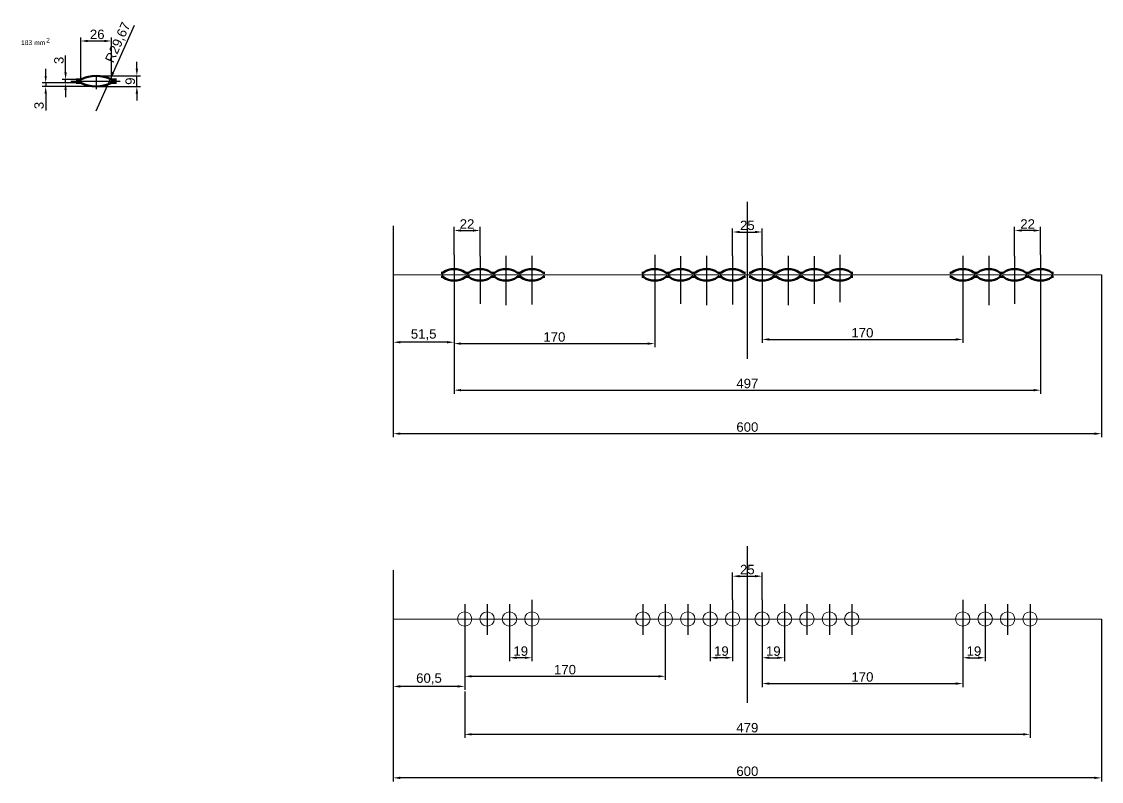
# Model space of a CAD drawing. Header units: millimetres. Extents: x -954 to 34898, y -2134 to 12006.
# Drawn here: x 7743 to 8658, y -583 to 61 of the extents above; entities that cross this region are included whole.
import ezdxf

# ---------------------------------------------------------------- set-up
doc = ezdxf.new("R2010")
doc.units = ezdxf.units.MM
doc.header["$LTSCALE"] = 3
doc.linetypes.add('ACAD_ISO04W100', pattern=[30, 24, -3, 0, -3])
for name, color, linetype, lineweight in [('контурная', 7, 'Continuous', 50), ('осевые', 1, 'ACAD_ISO04W100', 25), ('тонкая', 7, 'Continuous', 20), ('тонкий', 7, 'Continuous', 20)]:
    doc.layers.add(name, color=color, linetype=linetype, lineweight=lineweight)
doc.layers.add('осевая', color=4, linetype='Continuous')
doc.styles.add('s1v4', font='arial.ttf', dxfattribs={"height": 4})
doc.styles.get("Standard").update_dxf_attribs({"font": 'arial.ttf'})
doc.dimstyles.new('s2v4', dxfattribs={"dimtxt": 8, "dimasz": 6, "dimexe": 3, "dimexo": 0, "dimgap": 1.5, "dimtad": 1, "dimtxsty": 'Standard', "dimcen": 2.5, "dimadec": 0, "dimazin": 0, "dimtfac": 1, "dimtmove": 0, "dimatfit": 3, "dimfxl": 1, "dimarcsym": 0})

# ---------------------------------------------------------------- blocks, each defined once
blk = doc.blocks.new('*D223')
at = {"layer": 'Defpoints', "color": 0, "transparency": 16777216}
for p in [(8058.33, -177.15), (8109.83, -177.15), (8058.33, -211)]:
    blk.add_point(p, dxfattribs=at)
at = {"layer": 'тонкая', "color": 0, "lineweight": -2, "transparency": 16777216}
for p, q in [((8058.33, -177.15), (8058.33, -214)), ((8109.83, -177.15), (8109.83, -214)), ((8103.83, -211), (8064.33, -211))]:
    blk.add_line(p, q, dxfattribs=at)
at = {"layer": 'тонкая', "color": 0, "transparency": 16777216}
for points in [[(8064.33, -210), (8064.33, -212), (8058.33, -211)], [(8103.83, -210), (8103.83, -212), (8109.83, -211)]]:
    blk.add_solid(points, dxfattribs=at)
at = {"layer": 'тонкая', "color": 0, "transparency": 16777216, "insert": (8084.08, -204.69), "char_height": 8, "attachment_point": 5}
blk.add_mtext('51,5', dxfattribs=at)
blk = doc.blocks.new('*D224')
at = {"layer": 'Defpoints', "color": 0, "transparency": 16777216}
for p in [(8131.83, -116.34), (8109.83, -137.03), (8131.83, -138.03)]:
    blk.add_point(p, dxfattribs=at)
at = {"layer": 'тонкая', "color": 0, "lineweight": -2, "transparency": 16777216}
for p, q in [((8109.83, -137.03), (8109.83, -113.34)), ((8115.83, -116.34), (8125.83, -116.34)), ((8131.83, -138.03), (8131.83, -113.34))]:
    blk.add_line(p, q, dxfattribs=at)
at = {"layer": 'тонкая', "color": 0, "transparency": 16777216}
for points in [[(8115.83, -115.34), (8115.83, -117.34), (8109.83, -116.34)], [(8125.83, -115.34), (8125.83, -117.34), (8131.83, -116.34)]]:
    blk.add_solid(points, dxfattribs=at)
at = {"layer": 'тонкая', "color": 0, "transparency": 16777216, "insert": (8120.83, -110.82), "char_height": 8, "attachment_point": 5}
blk.add_mtext('22', dxfattribs=at)
blk = doc.blocks.new('*D225')
at = {"layer": 'Defpoints', "color": 0, "transparency": 16777216}
for p in [(8279.83, -177.15), (8109.83, -205.96), (8279.83, -212.17)]:
    blk.add_point(p, dxfattribs=at)
at = {"layer": 'тонкая', "color": 0, "lineweight": -2, "transparency": 16777216}
for p, q in [((8279.83, -177.15), (8279.83, -215.17)), ((8109.83, -205.96), (8109.83, -215.17)), ((8115.83, -212.17), (8273.83, -212.17))]:
    blk.add_line(p, q, dxfattribs=at)
at = {"layer": 'тонкая', "color": 0, "transparency": 16777216}
for points in [[(8115.83, -211.17), (8115.83, -213.17), (8109.83, -212.17)], [(8273.83, -211.17), (8273.83, -213.17), (8279.83, -212.17)]]:
    blk.add_solid(points, dxfattribs=at)
at = {"layer": 'тонкая', "color": 0, "transparency": 16777216, "insert": (8194.83, -206.59), "char_height": 8, "attachment_point": 5}
blk.add_mtext('170', dxfattribs=at)
blk = doc.blocks.new('*D226')
at = {"layer": 'Defpoints', "color": 0, "transparency": 16777216}
for p in [(8584.83, -116.34), (8606.83, -137.03), (8584.83, -138.03)]:
    blk.add_point(p, dxfattribs=at)
at = {"layer": 'тонкая', "color": 0, "lineweight": -2, "transparency": 16777216}
for p, q in [((8584.83, -138.03), (8584.83, -113.34)), ((8600.83, -116.34), (8590.83, -116.34)), ((8606.83, -137.03), (8606.83, -113.34))]:
    blk.add_line(p, q, dxfattribs=at)
at = {"layer": 'тонкая', "color": 0, "transparency": 16777216}
for points in [[(8590.83, -115.34), (8590.83, -117.34), (8584.83, -116.34)], [(8600.83, -115.34), (8600.83, -117.34), (8606.83, -116.34)]]:
    blk.add_solid(points, dxfattribs=at)
at = {"layer": 'тонкая', "color": 0, "transparency": 16777216, "insert": (8595.83, -110.82), "char_height": 8, "attachment_point": 5}
blk.add_mtext('22', dxfattribs=at)
blk = doc.blocks.new('*D227')
at = {"layer": 'Defpoints', "color": 0, "transparency": 16777216}
for p in [(8370.83, -117.61), (8345.83, -137.7), (8370.83, -137.7)]:
    blk.add_point(p, dxfattribs=at)
at = {"layer": 'тонкая', "color": 0, "lineweight": -2, "transparency": 16777216}
for p, q in [((8345.83, -137.7), (8345.83, -114.61)), ((8351.83, -117.61), (8364.83, -117.61)), ((8370.83, -137.7), (8370.83, -114.61))]:
    blk.add_line(p, q, dxfattribs=at)
at = {"layer": 'тонкая', "color": 0, "transparency": 16777216}
for points in [[(8351.83, -116.61), (8351.83, -118.61), (8345.83, -117.61)], [(8364.83, -116.61), (8364.83, -118.61), (8370.83, -117.61)]]:
    blk.add_solid(points, dxfattribs=at)
at = {"layer": 'тонкая', "color": 0, "transparency": 16777216, "insert": (8358.33, -112.03), "char_height": 8, "attachment_point": 5}
blk.add_mtext('25', dxfattribs=at)
blk = doc.blocks.new('*D228')
at = {"layer": 'Defpoints', "color": 0, "transparency": 16777216}
for p in [(8370.83, -179.15), (8540.83, -179.15), (8540.83, -208.61)]:
    blk.add_point(p, dxfattribs=at)
at = {"layer": 'тонкая', "color": 0, "lineweight": -2, "transparency": 16777216}
for p, q in [((8370.83, -179.15), (8370.83, -211.61)), ((8540.83, -179.15), (8540.83, -211.61)), ((8376.83, -208.61), (8534.83, -208.61))]:
    blk.add_line(p, q, dxfattribs=at)
at = {"layer": 'тонкая', "color": 0, "transparency": 16777216}
for points in [[(8376.83, -207.61), (8376.83, -209.61), (8370.83, -208.61)], [(8534.83, -207.61), (8534.83, -209.61), (8540.83, -208.61)]]:
    blk.add_solid(points, dxfattribs=at)
at = {"layer": 'тонкая', "color": 0, "transparency": 16777216, "insert": (8455.83, -203.03), "char_height": 8, "attachment_point": 5}
blk.add_mtext('170', dxfattribs=at)
blk = doc.blocks.new('*D229')
at = {"layer": 'Defpoints', "color": 0, "transparency": 16777216}
for p in [(8606.83, -177.15), (8109.83, -215.17), (8606.83, -251.6)]:
    blk.add_point(p, dxfattribs=at)
at = {"layer": 'тонкая', "color": 0, "lineweight": -2, "transparency": 16777216}
for p, q in [((8606.83, -177.15), (8606.83, -254.6)), ((8109.83, -215.17), (8109.83, -254.6)), ((8115.83, -251.6), (8600.83, -251.6))]:
    blk.add_line(p, q, dxfattribs=at)
at = {"layer": 'тонкая', "color": 0, "transparency": 16777216}
for points in [[(8115.83, -250.6), (8115.83, -252.6), (8109.83, -251.6)], [(8600.83, -250.6), (8600.83, -252.6), (8606.83, -251.6)]]:
    blk.add_solid(points, dxfattribs=at)
at = {"layer": 'тонкая', "color": 0, "transparency": 16777216, "insert": (8358.33, -246.02), "char_height": 8, "attachment_point": 5}
blk.add_mtext('497', dxfattribs=at)
blk = doc.blocks.new('*D230')
at = {"layer": 'Defpoints', "color": 0, "transparency": 16777216}
for p in [(8058.33, -112.5), (8658.33, -153.91), (8058.33, -288.48)]:
    blk.add_point(p, dxfattribs=at)
at = {"layer": 'тонкая', "color": 0, "lineweight": -2, "transparency": 16777216}
for p, q in [((8058.33, -112.5), (8058.33, -291.48)), ((8658.33, -153.91), (8658.33, -291.48)), ((8652.33, -288.48), (8064.33, -288.48))]:
    blk.add_line(p, q, dxfattribs=at)
at = {"layer": 'тонкая', "color": 0, "transparency": 16777216}
for points in [[(8064.33, -287.48), (8064.33, -289.48), (8058.33, -288.48)], [(8652.33, -287.48), (8652.33, -289.48), (8658.33, -288.48)]]:
    blk.add_solid(points, dxfattribs=at)
at = {"layer": 'тонкая', "color": 0, "transparency": 16777216, "insert": (8358.33, -282.9), "char_height": 8, "attachment_point": 5}
blk.add_mtext('600', dxfattribs=at)
blk = doc.blocks.new('*D231')
at = {"layer": 'Defpoints', "color": 0, "transparency": 16777216}
for p in [(8058.33, -468.75), (8118.83, -478.03), (8058.33, -502.6)]:
    blk.add_point(p, dxfattribs=at)
at = {"layer": 'тонкая', "color": 0, "lineweight": -2, "transparency": 16777216}
for p, q in [((8058.33, -468.75), (8058.33, -505.6)), ((8118.83, -478.03), (8118.83, -505.6)), ((8112.83, -502.6), (8064.33, -502.6))]:
    blk.add_line(p, q, dxfattribs=at)
at = {"layer": 'тонкая', "color": 0, "transparency": 16777216}
for points in [[(8064.33, -501.6), (8064.33, -503.6), (8058.33, -502.6)], [(8112.83, -501.6), (8112.83, -503.6), (8118.83, -502.6)]]:
    blk.add_solid(points, dxfattribs=at)
at = {"layer": 'тонкая', "color": 0, "transparency": 16777216, "insert": (8088.58, -496.29), "char_height": 8, "attachment_point": 5}
blk.add_mtext('60,5', dxfattribs=at)
blk = doc.blocks.new('*D232')
at = {"layer": 'Defpoints', "color": 0, "transparency": 16777216}
for p in [(8118.83, -459.01), (8288.83, -459.01), (8288.83, -494.04)]:
    blk.add_point(p, dxfattribs=at)
at = {"layer": 'тонкая', "color": 0, "lineweight": -2, "transparency": 16777216}
for p, q in [((8118.83, -459.01), (8118.83, -497.04)), ((8288.83, -459.01), (8288.83, -497.04)), ((8124.83, -494.04), (8282.83, -494.04))]:
    blk.add_line(p, q, dxfattribs=at)
at = {"layer": 'тонкая', "color": 0, "transparency": 16777216}
for points in [[(8124.83, -493.04), (8124.83, -495.04), (8118.83, -494.04)], [(8282.83, -493.04), (8282.83, -495.04), (8288.83, -494.04)]]:
    blk.add_solid(points, dxfattribs=at)
at = {"layer": 'тонкая', "color": 0, "transparency": 16777216, "insert": (8203.83, -488.45), "char_height": 8, "attachment_point": 5}
blk.add_mtext('170', dxfattribs=at)
blk = doc.blocks.new('*D233')
at = {"layer": 'Defpoints', "color": 0, "transparency": 16777216}
for p in [(8370.83, -409.21), (8345.83, -429.29), (8370.83, -429.29)]:
    blk.add_point(p, dxfattribs=at)
at = {"layer": 'тонкая', "color": 0, "lineweight": -2, "transparency": 16777216}
for p, q in [((8345.83, -429.29), (8345.83, -406.21)), ((8351.83, -409.21), (8364.83, -409.21)), ((8370.83, -429.29), (8370.83, -406.21))]:
    blk.add_line(p, q, dxfattribs=at)
at = {"layer": 'тонкая', "color": 0, "transparency": 16777216}
for points in [[(8351.83, -408.21), (8351.83, -410.21), (8345.83, -409.21)], [(8364.83, -408.21), (8364.83, -410.21), (8370.83, -409.21)]]:
    blk.add_solid(points, dxfattribs=at)
at = {"layer": 'тонкая', "color": 0, "transparency": 16777216, "insert": (8358.33, -403.63), "char_height": 8, "attachment_point": 5}
blk.add_mtext('25', dxfattribs=at)
blk = doc.blocks.new('*D234')
at = {"layer": 'Defpoints', "color": 0, "transparency": 16777216}
for p in [(8370.83, -470.75), (8540.83, -470.75), (8540.83, -500.21)]:
    blk.add_point(p, dxfattribs=at)
at = {"layer": 'тонкая', "color": 0, "lineweight": -2, "transparency": 16777216}
for p, q in [((8370.83, -470.75), (8370.83, -503.21)), ((8540.83, -470.75), (8540.83, -503.21)), ((8376.83, -500.21), (8534.83, -500.21))]:
    blk.add_line(p, q, dxfattribs=at)
at = {"layer": 'тонкая', "color": 0, "transparency": 16777216}
for points in [[(8376.83, -499.21), (8376.83, -501.21), (8370.83, -500.21)], [(8534.83, -499.21), (8534.83, -501.21), (8540.83, -500.21)]]:
    blk.add_solid(points, dxfattribs=at)
at = {"layer": 'тонкая', "color": 0, "transparency": 16777216, "insert": (8455.83, -494.62), "char_height": 8, "attachment_point": 5}
blk.add_mtext('170', dxfattribs=at)
blk = doc.blocks.new('*D235')
at = {"layer": 'Defpoints', "color": 0, "transparency": 16777216}
for p in [(8597.83, -459.01), (8118.83, -506.77), (8597.83, -543.2)]:
    blk.add_point(p, dxfattribs=at)
at = {"layer": 'тонкая', "color": 0, "lineweight": -2, "transparency": 16777216}
for p, q in [((8597.83, -459.01), (8597.83, -546.2)), ((8118.83, -506.77), (8118.83, -546.2)), ((8124.83, -543.2), (8591.83, -543.2))]:
    blk.add_line(p, q, dxfattribs=at)
at = {"layer": 'тонкая', "color": 0, "transparency": 16777216}
for points in [[(8124.83, -542.2), (8124.83, -544.2), (8118.83, -543.2)], [(8591.83, -542.2), (8591.83, -544.2), (8597.83, -543.2)]]:
    blk.add_solid(points, dxfattribs=at)
at = {"layer": 'тонкая', "color": 0, "transparency": 16777216, "insert": (8358.33, -537.61), "char_height": 8, "attachment_point": 5}
blk.add_mtext('479', dxfattribs=at)
blk = doc.blocks.new('*D236')
at = {"layer": 'Defpoints', "color": 0, "transparency": 16777216}
for p in [(8058.33, -404.09), (8658.33, -445.51), (8058.33, -580.08)]:
    blk.add_point(p, dxfattribs=at)
at = {"layer": 'тонкая', "color": 0, "lineweight": -2, "transparency": 16777216}
for p, q in [((8058.33, -404.09), (8058.33, -583.08)), ((8658.33, -445.51), (8658.33, -583.08)), ((8652.33, -580.08), (8064.33, -580.08))]:
    blk.add_line(p, q, dxfattribs=at)
at = {"layer": 'тонкая', "color": 0, "transparency": 16777216}
for points in [[(8064.33, -579.08), (8064.33, -581.08), (8058.33, -580.08)], [(8652.33, -579.08), (8652.33, -581.08), (8658.33, -580.08)]]:
    blk.add_solid(points, dxfattribs=at)
at = {"layer": 'тонкая', "color": 0, "transparency": 16777216, "insert": (8358.33, -574.49), "char_height": 8, "attachment_point": 5}
blk.add_mtext('600', dxfattribs=at)
blk = doc.blocks.new('*D237')
at = {"layer": 'Defpoints', "color": 0, "transparency": 16777216}
for p in [(8326.83, -458.73), (8345.83, -458.73), (8326.83, -478.32)]:
    blk.add_point(p, dxfattribs=at)
at = {"layer": 'тонкая', "color": 0, "lineweight": -2, "transparency": 16777216}
for p, q in [((8326.83, -458.73), (8326.83, -481.32)), ((8345.83, -458.73), (8345.83, -481.32)), ((8339.83, -478.32), (8332.83, -478.32))]:
    blk.add_line(p, q, dxfattribs=at)
at = {"layer": 'тонкая', "color": 0, "transparency": 16777216}
for points in [[(8332.83, -477.32), (8332.83, -479.32), (8326.83, -478.32)], [(8339.83, -477.32), (8339.83, -479.32), (8345.83, -478.32)]]:
    blk.add_solid(points, dxfattribs=at)
at = {"layer": 'тонкая', "color": 0, "transparency": 16777216, "insert": (8336.33, -472.74), "char_height": 8, "attachment_point": 5}
blk.add_mtext('19', dxfattribs=at)
blk = doc.blocks.new('*D238')
at = {"layer": 'Defpoints', "color": 0, "transparency": 16777216}
for p in [(8156.83, -458.73), (8175.83, -458.73), (8156.83, -478.32)]:
    blk.add_point(p, dxfattribs=at)
at = {"layer": 'тонкая', "color": 0, "lineweight": -2, "transparency": 16777216}
for p, q in [((8156.83, -458.73), (8156.83, -481.32)), ((8175.83, -458.73), (8175.83, -481.32)), ((8169.83, -478.32), (8162.83, -478.32))]:
    blk.add_line(p, q, dxfattribs=at)
at = {"layer": 'тонкая', "color": 0, "transparency": 16777216}
for points in [[(8162.83, -477.32), (8162.83, -479.32), (8156.83, -478.32)], [(8169.83, -477.32), (8169.83, -479.32), (8175.83, -478.32)]]:
    blk.add_solid(points, dxfattribs=at)
at = {"layer": 'тонкая', "color": 0, "transparency": 16777216, "insert": (8166.33, -472.74), "char_height": 8, "attachment_point": 5}
blk.add_mtext('19', dxfattribs=at)
blk = doc.blocks.new('*D239')
at = {"layer": 'Defpoints', "color": 0, "transparency": 16777216}
for p in [(8370.83, -458.73), (8389.83, -458.73), (8389.83, -478.32)]:
    blk.add_point(p, dxfattribs=at)
at = {"layer": 'тонкая', "color": 0, "lineweight": -2, "transparency": 16777216}
for p, q in [((8370.83, -458.73), (8370.83, -481.32)), ((8389.83, -458.73), (8389.83, -481.32)), ((8376.83, -478.32), (8383.83, -478.32))]:
    blk.add_line(p, q, dxfattribs=at)
at = {"layer": 'тонкая', "color": 0, "transparency": 16777216}
for points in [[(8376.83, -477.32), (8376.83, -479.32), (8370.83, -478.32)], [(8383.83, -477.32), (8383.83, -479.32), (8389.83, -478.32)]]:
    blk.add_solid(points, dxfattribs=at)
at = {"layer": 'тонкая', "color": 0, "transparency": 16777216, "insert": (8380.33, -472.74), "char_height": 8, "attachment_point": 5}
blk.add_mtext('19', dxfattribs=at)
blk = doc.blocks.new('*D240')
at = {"layer": 'Defpoints', "color": 0, "transparency": 16777216}
for p in [(8540.83, -458.73), (8559.83, -458.73), (8559.83, -478.32)]:
    blk.add_point(p, dxfattribs=at)
at = {"layer": 'тонкая', "color": 0, "lineweight": -2, "transparency": 16777216}
for p, q in [((8540.83, -458.73), (8540.83, -481.32)), ((8559.83, -458.73), (8559.83, -481.32)), ((8546.83, -478.32), (8553.83, -478.32))]:
    blk.add_line(p, q, dxfattribs=at)
at = {"layer": 'тонкая', "color": 0, "transparency": 16777216}
for points in [[(8546.83, -477.32), (8546.83, -479.32), (8540.83, -478.32)], [(8553.83, -477.32), (8553.83, -479.32), (8559.83, -478.32)]]:
    blk.add_solid(points, dxfattribs=at)
at = {"layer": 'тонкая', "color": 0, "transparency": 16777216, "insert": (8550.33, -472.74), "char_height": 8, "attachment_point": 5}
blk.add_mtext('19', dxfattribs=at)
blk = doc.blocks.new('*D241')
at = {"layer": 'Defpoints', "color": 0, "transparency": 16777216}
for p in [(7793.48, 44.21), (7793.48, 11.67), (7819.48, 11.67)]:
    blk.add_point(p, dxfattribs=at)
at = {"layer": 'тонкий', "color": 0, "lineweight": -2, "transparency": 16777216}
for p, q in [((7793.48, 11.67), (7793.48, 47.21)), ((7819.48, 11.67), (7819.48, 47.21)), ((7813.48, 44.21), (7799.48, 44.21))]:
    blk.add_line(p, q, dxfattribs=at)
at = {"layer": 'тонкий', "color": 0, "transparency": 16777216}
for points in [[(7799.48, 45.21), (7799.48, 43.21), (7793.48, 44.21)], [(7813.48, 45.21), (7813.48, 43.21), (7819.48, 44.21)]]:
    blk.add_solid(points, dxfattribs=at)
at = {"layer": 'тонкий', "color": 0, "transparency": 16777216, "insert": (7807.47, 49.8), "char_height": 8, "attachment_point": 5}
blk.add_mtext('26', dxfattribs=at)
blk = doc.blocks.new('*D242')
at = {"layer": 'Defpoints', "color": 0, "transparency": 16777216}
for p in [(7763.81, 8.67), (7789.58, 8.67), (7806.48, 5.67)]:
    blk.add_point(p, dxfattribs=at)
at = {"layer": 'тонкий', "color": 0, "lineweight": -2, "transparency": 16777216}
for p, q in [((7763.81, 14.67), (7763.81, 20.67)), ((7789.58, 8.67), (7760.81, 8.67)), ((7806.48, 5.67), (7760.81, 5.67)), ((7763.81, 8.67), (7763.81, 5.67)), ((7763.81, -0.33), (7763.81, -14.57))]:
    blk.add_line(p, q, dxfattribs=at)
at = {"layer": 'тонкий', "color": 0, "transparency": 16777216}
for points in [[(7762.81, 14.67), (7764.81, 14.67), (7763.81, 8.67)], [(7762.81, -0.33), (7764.81, -0.33), (7763.81, 5.67)]]:
    blk.add_solid(points, dxfattribs=at)
at = {"layer": 'тонкий', "color": 0, "transparency": 16777216, "insert": (7758.22, -10.45), "char_height": 8, "attachment_point": 5, "rotation": 90}
blk.add_mtext('3', dxfattribs=at)
blk = doc.blocks.new('*D243')
at = {"layer": 'Defpoints', "color": 0, "transparency": 16777216}
for p in [(7806.48, 14.67), (7841.05, 14.67), (7806.48, 5.67)]:
    blk.add_point(p, dxfattribs=at)
at = {"layer": 'тонкий', "color": 0, "lineweight": -2, "transparency": 16777216}
for p, q in [((7841.05, 20.67), (7841.05, 26.67)), ((7806.48, 14.67), (7844.05, 14.67)), ((7841.05, 5.67), (7841.05, 14.67)), ((7806.48, 5.67), (7844.05, 5.67)), ((7841.05, -0.33), (7841.05, -6.33))]:
    blk.add_line(p, q, dxfattribs=at)
at = {"layer": 'тонкий', "color": 0, "transparency": 16777216}
for points in [[(7840.05, 20.67), (7842.05, 20.67), (7841.05, 14.67)], [(7840.05, -0.33), (7842.05, -0.33), (7841.05, 5.67)]]:
    blk.add_solid(points, dxfattribs=at)
at = {"layer": 'тонкий', "color": 0, "transparency": 16777216, "insert": (7835.47, 10.17), "char_height": 8, "attachment_point": 5, "rotation": 90}
blk.add_mtext('9', dxfattribs=at)
blk = doc.blocks.new('*D244')
at = {"layer": 'Defpoints', "color": 0, "transparency": 16777216}
for p in [(7780.66, 11.67), (7789.58, 11.67), (7789.58, 8.67)]:
    blk.add_point(p, dxfattribs=at)
at = {"layer": 'тонкий', "color": 0, "lineweight": -2, "transparency": 16777216}
for p, q in [((7780.66, 17.67), (7780.66, 31.91)), ((7789.58, 11.67), (7777.66, 11.67)), ((7780.66, 8.67), (7780.66, 11.67)), ((7789.58, 8.67), (7777.66, 8.67)), ((7780.66, 2.67), (7780.66, -3.33))]:
    blk.add_line(p, q, dxfattribs=at)
at = {"layer": 'тонкий', "color": 0, "transparency": 16777216}
for points in [[(7779.66, 17.67), (7781.66, 17.67), (7780.66, 11.67)], [(7779.66, 2.67), (7781.66, 2.67), (7780.66, 8.67)]]:
    blk.add_solid(points, dxfattribs=at)
at = {"layer": 'тонкий', "color": 0, "transparency": 16777216, "insert": (7775.07, 27.79), "char_height": 8, "attachment_point": 5, "rotation": 90}
blk.add_mtext('3', dxfattribs=at)
blk = doc.blocks.new('*D245')
at = {"layer": 'Defpoints', "color": 0, "transparency": 16777216}
for p in [(7818.61, 12.07), (7806.48, -15)]:
    blk.add_point(p, dxfattribs=at)
at = {"layer": 'тонкий', "color": 0, "lineweight": -2, "transparency": 16777216}
for p, q in [((7838.91, 57.39), (7821.07, 17.55)), ((7806.48, -15), (7818.61, 12.07))]:
    blk.add_line(p, q, dxfattribs=at)
at = {"layer": 'тонкий', "color": 0, "transparency": 16777216}
blk.add_solid([(7820.15, 17.96), (7821.98, 17.14), (7818.61, 12.07)], dxfattribs=at)
at = {"layer": 'тонкий', "color": 0, "transparency": 16777216, "insert": (7825.46, 42.78), "char_height": 8, "attachment_point": 5, "rotation": 65.86678}
blk.add_mtext('R29,67', dxfattribs=at)

msp = doc.modelspace()

# ---------------------------------------------------------------- linework, layer by layer
at = {"layer": 'контурная'}
for p, q in [((7793.482, 11.666), (7789.576, 11.666)), ((7823.901, 11.666), (7819.484, 11.666)), ((7793.482, 8.666), (7789.576, 8.666)), ((7823.901, 8.666), (7819.484, 8.666))]:
    msp.add_line(p, q, dxfattribs=at)
for centre, radius, start, end in [((7806.483, -15.004), 29.67, 64.012252, 115.987748), ((7806.483, 35.336), 29.67, 244.012252, 295.987748), ((8098.899, -149.311), 3, 270, 303.12294), ((8098.899, -158.511), 3, 56.87706, 90), ((8109.828, -166.061), 17, 56.87706, 123.12294), ((8120.757, -149.311), 3, 236.87706, 270), ((8120.757, -158.511), 3, 90, 123.12294), ((8120.899, -149.311), 3, 270, 303.12294), ((8120.899, -158.511), 3, 56.87706, 90), ((8131.828, -166.061), 17, 56.87706, 123.12294), ((8142.757, -149.311), 3, 236.87706, 270), ((8142.757, -158.511), 3, 90, 123.12294), ((8142.899, -149.311), 3, 270, 303.12294), ((8142.899, -158.511), 3, 56.87706, 90), ((8153.828, -166.061), 17, 56.87706, 123.12294), ((8164.757, -149.311), 3, 236.87706, 270), ((8164.757, -158.511), 3, 90, 123.12294), ((8164.899, -149.311), 3, 270, 303.12294), ((8164.899, -158.511), 3, 56.87706, 90), ((8175.828, -166.061), 17, 56.87706, 123.12294), ((8186.757, -149.311), 3, 236.87706, 270), ((8186.757, -158.511), 3, 90, 123.12294), ((8268.899, -149.311), 3, 270, 303.12294), ((8268.899, -158.511), 3, 56.87706, 90), ((8279.828, -166.061), 17, 56.87706, 123.12294), ((8290.757, -149.311), 3, 236.87706, 270), ((8290.757, -158.511), 3, 90, 123.12294), ((8290.899, -149.311), 3, 270, 303.12294), ((8290.899, -158.511), 3, 56.87706, 90), ((8301.828, -166.061), 17, 56.87706, 123.12294), ((8312.757, -149.311), 3, 236.87706, 270), ((8312.757, -158.511), 3, 90, 123.12294), ((8312.899, -149.311), 3, 270, 303.12294), ((8312.899, -158.511), 3, 56.87706, 90), ((8323.828, -166.061), 17, 56.87706, 123.12294), ((8334.757, -149.311), 3, 236.87706, 270), ((8334.757, -158.511), 3, 90, 123.12294), ((8334.899, -149.311), 3, 270, 303.12294), ((8334.899, -158.511), 3, 56.87706, 90), ((8345.828, -166.061), 17, 56.87706, 123.12294), ((8356.757, -149.311), 3, 236.87706, 270), ((8356.757, -158.511), 3, 90, 123.12294), ((8359.899, -149.311), 3, 270, 303.12294), ((8359.899, -158.511), 3, 56.87706, 90), ((8370.828, -166.061), 17, 56.87706, 123.12294), ((8381.757, -149.311), 3, 236.87706, 270), ((8381.757, -158.511), 3, 90, 123.12294), ((8381.899, -149.311), 3, 270, 303.12294), ((8381.899, -158.511), 3, 56.87706, 90), ((8392.828, -166.061), 17, 56.87706, 123.12294), ((8403.757, -149.311), 3, 236.87706, 270), ((8403.757, -158.511), 3, 90, 123.12294), ((8403.899, -149.311), 3, 270, 303.12294), ((8403.899, -158.511), 3, 56.87706, 90), ((8414.828, -166.061), 17, 56.87706, 123.12294), ((8425.757, -149.311), 3, 236.87706, 270), ((8425.757, -158.511), 3, 90, 123.12294), ((8425.899, -149.311), 3, 270, 303.12294), ((8425.899, -158.511), 3, 56.87706, 90), ((8436.828, -166.061), 17, 56.87706, 123.12294), ((8447.757, -149.311), 3, 236.87706, 270), ((8447.757, -158.511), 3, 90, 123.12294), ((8529.899, -149.311), 3, 270, 303.12294), ((8529.899, -158.511), 3, 56.87706, 90), ((8540.828, -166.061), 17, 56.87706, 123.12294), ((8551.757, -149.311), 3, 236.87706, 270), ((8551.757, -158.511), 3, 90, 123.12294), ((8551.899, -149.311), 3, 270, 303.12294), ((8551.899, -158.511), 3, 56.87706, 90), ((8562.828, -166.061), 17, 56.87706, 123.12294), ((8573.757, -149.311), 3, 236.87706, 270), ((8573.757, -158.511), 3, 90, 123.12294), ((8573.899, -149.311), 3, 270, 303.12294), ((8573.899, -158.511), 3, 56.87706, 90), ((8584.828, -166.061), 17, 56.87706, 123.12294), ((8595.757, -149.311), 3, 236.87706, 270), ((8595.757, -158.511), 3, 90, 123.12294), ((8595.899, -149.311), 3, 270, 303.12294), ((8595.899, -158.511), 3, 56.87706, 90), ((8606.828, -166.061), 17, 56.87706, 123.12294), ((8617.757, -149.311), 3, 236.87706, 270), ((8617.757, -158.511), 3, 90, 123.12294), ((8109.828, -141.761), 17, 236.87706, 303.12294), ((8131.828, -141.761), 17, 236.87706, 303.12294), ((8153.828, -141.761), 17, 236.87706, 303.12294), ((8175.828, -141.761), 17, 236.87706, 303.12294), ((8279.828, -141.761), 17, 236.87706, 303.12294), ((8301.828, -141.761), 17, 236.87706, 303.12294), ((8323.828, -141.761), 17, 236.87706, 303.12294), ((8345.828, -141.761), 17, 236.87706, 303.12294), ((8370.828, -141.761), 17, 236.87706, 303.12294), ((8392.828, -141.761), 17, 236.87706, 303.12294), ((8414.828, -141.761), 17, 236.87706, 303.12294), ((8436.828, -141.761), 17, 236.87706, 303.12294), ((8540.828, -141.761), 17, 236.87706, 303.12294), ((8562.828, -141.761), 17, 236.87706, 303.12294), ((8584.828, -141.761), 17, 236.87706, 303.12294), ((8606.828, -141.761), 17, 236.87706, 303.12294)]:
    msp.add_arc(centre, radius, start, end, dxfattribs=at)
at = {"layer": 'осевая'}
for p, q in [((8358.328, -224.947), (8358.328, -92.149)), ((8109.828, -137.029), (8109.828, -177.149)), ((8279.828, -137.029), (8279.828, -177.149)), ((8436.828, -137.029), (8436.828, -177.149)), ((8606.828, -137.029), (8606.828, -177.149)), ((8131.828, -138.032), (8131.828, -178.486)), ((8153.828, -137.698), (8153.828, -179.489)), ((8175.828, -137.698), (8175.828, -179.155)), ((8301.828, -138.032), (8301.828, -178.486)), ((8323.828, -137.698), (8323.828, -179.489)), ((8345.828, -137.698), (8345.828, -179.155)), ((8370.828, -137.698), (8370.828, -179.155)), ((8392.828, -137.698), (8392.828, -179.489)), ((8414.828, -138.032), (8414.828, -178.486)), ((8540.828, -137.698), (8540.828, -179.155)), ((8562.828, -137.698), (8562.828, -179.489)), ((8584.828, -138.032), (8584.828, -178.486)), ((8358.328, -516.544), (8358.328, -383.746)), ((8175.828, -429.295), (8175.828, -470.752)), ((8345.828, -429.295), (8345.828, -470.752)), ((8370.828, -429.295), (8370.828, -470.752)), ((8370.828, -429.295), (8370.828, -470.752)), ((8540.828, -429.295), (8540.828, -470.752)), ((8118.828, -432.786), (8118.828, -459.014)), ((8137.828, -432.786), (8137.828, -459.014)), ((8156.828, -432.786), (8156.828, -459.014)), ((8269.828, -432.786), (8269.828, -459.014)), ((8288.828, -432.786), (8288.828, -459.014)), ((8307.828, -432.786), (8307.828, -459.014)), ((8326.828, -432.786), (8326.828, -459.014)), ((8389.828, -432.786), (8389.828, -459.014)), ((8408.828, -432.786), (8408.828, -459.014)), ((8427.828, -432.786), (8427.828, -459.014)), ((8446.828, -432.786), (8446.828, -459.014)), ((8559.828, -432.786), (8559.828, -459.014)), ((8578.828, -432.786), (8578.828, -459.014)), ((8597.828, -432.786), (8597.828, -459.014))]:
    msp.add_line(p, q, dxfattribs=at)
at = {"layer": 'осевые'}
for p, q in [((7785.163, 10.166), (7826.851, 10.166)), ((7806.483, 14.666), (7806.483, 3.458))]:
    msp.add_line(p, q, dxfattribs=at)
at = {"layer": 'тонкая'}
for p, q in [((8058.328, -194.132), (8058.328, -112.497)), ((8058.328, -153.911), (8658.328, -153.911)), ((8164.757, -152.311), (8164.899, -152.311)), ((8164.757, -155.511), (8164.899, -155.511)), ((8334.757, -152.311), (8334.899, -152.311)), ((8334.757, -155.511), (8334.899, -155.511)), ((8381.899, -152.311), (8381.757, -152.311)), ((8381.899, -155.511), (8381.757, -155.511)), ((8551.899, -152.311), (8551.757, -152.311)), ((8551.899, -155.511), (8551.757, -155.511)), ((8058.328, -485.729), (8058.328, -404.094)), ((8058.328, -445.508), (8658.328, -445.508))]:
    msp.add_line(p, q, dxfattribs=at)
for centre in [(8118.828, -445.508), (8137.828, -445.508), (8156.828, -445.508), (8175.828, -445.508), (8269.828, -445.508), (8288.828, -445.508), (8307.828, -445.508), (8326.828, -445.508), (8345.828, -445.508), (8370.828, -445.508), (8389.828, -445.508), (8408.828, -445.508), (8427.828, -445.508), (8446.828, -445.508), (8540.828, -445.508), (8559.828, -445.508), (8578.828, -445.508), (8597.828, -445.508)]:
    msp.add_circle(centre, 6.1, dxfattribs=at)
at = {"layer": 'тонкий'}
for p, q in [((8099.351, -153.911), (8100.538, -151.824)), ((8100.538, -155.999), (8099.351, -153.911)), ((8099.831, -155.511), (8099.831, -155.061)), ((8100.538, -155.999), (8100.538, -153.911)), ((8119.117, -155.999), (8120.305, -153.911)), ((8119.825, -155.511), (8119.825, -154.925)), ((8121.351, -153.911), (8122.538, -151.824)), ((8122.538, -155.999), (8121.351, -153.911)), ((8121.831, -155.511), (8121.831, -155.061)), ((8122.538, -155.999), (8122.538, -153.911)), ((8141.117, -155.999), (8142.305, -153.911)), ((8141.825, -155.511), (8141.825, -154.925)), ((8143.351, -153.911), (8144.538, -151.824)), ((8144.538, -155.999), (8143.351, -153.911)), ((8143.831, -155.511), (8143.831, -155.061)), ((8144.538, -155.999), (8144.538, -153.911)), ((8163.117, -155.999), (8164.305, -153.911)), ((8163.825, -155.511), (8163.825, -154.925)), ((8165.351, -153.911), (8166.538, -151.824)), ((8166.538, -155.999), (8165.351, -153.911)), ((8165.831, -155.511), (8165.831, -155.061)), ((8166.538, -155.999), (8166.538, -153.911)), ((8185.117, -155.999), (8186.305, -153.911)), ((8185.825, -155.511), (8185.825, -154.925)), ((8269.351, -153.911), (8270.538, -151.824)), ((8270.538, -155.999), (8269.351, -153.911)), ((8269.831, -155.511), (8269.831, -155.061)), ((8270.538, -155.999), (8270.538, -153.911)), ((8289.117, -155.999), (8290.305, -153.911)), ((8289.825, -155.511), (8289.825, -154.925)), ((8291.351, -153.911), (8292.538, -151.824)), ((8292.538, -155.999), (8291.351, -153.911)), ((8291.831, -155.511), (8291.831, -155.061)), ((8292.538, -155.999), (8292.538, -153.911)), ((8311.117, -155.999), (8312.305, -153.911)), ((8311.825, -155.511), (8311.825, -154.925)), ((8313.351, -153.911), (8314.538, -151.824)), ((8314.538, -155.999), (8313.351, -153.911)), ((8313.831, -155.511), (8313.831, -155.061)), ((8314.538, -155.999), (8314.538, -153.911)), ((8333.117, -155.999), (8334.305, -153.911)), ((8333.825, -155.511), (8333.825, -154.925)), ((8335.351, -153.911), (8336.538, -151.824)), ((8336.538, -155.999), (8335.351, -153.911)), ((8335.831, -155.511), (8335.831, -155.061)), ((8336.538, -155.999), (8336.538, -153.911)), ((8355.117, -155.999), (8356.305, -153.911)), ((8355.825, -155.511), (8355.825, -154.925)), ((8361.538, -155.999), (8360.351, -153.911)), ((8360.831, -155.511), (8360.831, -154.925)), ((8381.305, -153.911), (8380.117, -151.824)), ((8380.117, -155.999), (8380.117, -153.911)), ((8380.117, -155.999), (8381.305, -153.911)), ((8380.825, -155.511), (8380.825, -155.061)), ((8383.538, -155.999), (8382.351, -153.911)), ((8382.831, -155.511), (8382.831, -154.925)), ((8403.305, -153.911), (8402.117, -151.824)), ((8402.117, -155.999), (8402.117, -153.911)), ((8402.117, -155.999), (8403.305, -153.911)), ((8402.825, -155.511), (8402.825, -155.061)), ((8405.538, -155.999), (8404.351, -153.911)), ((8404.831, -155.511), (8404.831, -154.925)), ((8425.305, -153.911), (8424.117, -151.824)), ((8424.117, -155.999), (8424.117, -153.911)), ((8424.117, -155.999), (8425.305, -153.911)), ((8424.825, -155.511), (8424.825, -155.061)), ((8427.538, -155.999), (8426.351, -153.911)), ((8426.831, -155.511), (8426.831, -154.925)), ((8447.305, -153.911), (8446.117, -151.824)), ((8446.117, -155.999), (8446.117, -153.911)), ((8446.117, -155.999), (8447.305, -153.911)), ((8446.825, -155.511), (8446.825, -155.061)), ((8531.538, -155.999), (8530.351, -153.911)), ((8530.831, -155.511), (8530.831, -154.925)), ((8551.305, -153.911), (8550.117, -151.824)), ((8550.117, -155.999), (8550.117, -153.911)), ((8550.117, -155.999), (8551.305, -153.911)), ((8550.825, -155.511), (8550.825, -155.061)), ((8553.538, -155.999), (8552.351, -153.911)), ((8552.831, -155.511), (8552.831, -154.925)), ((8573.305, -153.911), (8572.117, -151.824)), ((8572.117, -155.999), (8572.117, -153.911)), ((8572.117, -155.999), (8573.305, -153.911)), ((8572.825, -155.511), (8572.825, -155.061)), ((8575.538, -155.999), (8574.351, -153.911)), ((8574.831, -155.511), (8574.831, -154.925)), ((8595.305, -153.911), (8594.117, -151.824)), ((8594.117, -155.999), (8594.117, -153.911)), ((8594.117, -155.999), (8595.305, -153.911)), ((8594.825, -155.511), (8594.825, -155.061)), ((8597.538, -155.999), (8596.351, -153.911)), ((8596.831, -155.511), (8596.831, -154.925)), ((8617.305, -153.911), (8616.117, -151.824)), ((8616.117, -155.999), (8616.117, -153.911)), ((8616.117, -155.999), (8617.305, -153.911)), ((8616.825, -155.511), (8616.825, -155.061))]:
    msp.add_line(p, q, dxfattribs=at)

# ---------------------------------------------------------------- texts
at = {"layer": 'тонкая', "style": 's1v4'}
for s, p in [('2', (7764.268, 42.864)), ('183', (7742.971, 40.82)), ('mm', (7754.198, 40.719))]:
    msp.add_text(s, height=4, dxfattribs=at).set_placement(p)

# ---------------------------------------------------------------- dimensions: what is measured, and where the dimension line sits
at = {"layer": 'тонкая'}
for base, p1, p2, picture, middle in [((8131.828, -116.339), (8109.828, -137.029), (8131.828, -138.032), '*D224', (8120.828, -110.823)), ((8370.828, -117.614), (8345.828, -137.698), (8370.828, -137.698), '*D227', (8358.328, -112.029)), ((8058.328, -288.482), (8658.328, -153.911), (8058.328, -112.497), '*D230', (8358.328, -282.897)), ((8058.328, -210.999), (8109.828, -177.149), (8058.328, -177.149), '*D223', (8084.078, -204.691)), ((8279.828, -212.174), (8109.828, -205.963), (8279.828, -177.149), '*D225', (8194.828, -206.59)), ((8606.828, -251.603), (8109.828, -215.174), (8606.828, -177.149), '*D229', (8358.328, -246.018)), ((8540.828, -208.612), (8370.828, -179.155), (8540.828, -179.155), '*D228', (8455.828, -203.027)), ((8370.828, -409.211), (8345.828, -429.295), (8370.828, -429.295), '*D233', (8358.328, -403.626)), ((8058.328, -580.078), (8658.328, -445.508), (8058.328, -404.094), '*D236', (8358.328, -574.494)), ((8288.828, -494.039), (8118.828, -459.014), (8288.828, -459.014), '*D232', (8203.828, -488.455)), ((8597.828, -543.2), (8118.828, -506.771), (8597.828, -459.014), '*D235', (8358.328, -537.615)), ((8156.828, -478.325), (8175.828, -458.726), (8156.828, -458.726), '*D238', (8166.328, -472.74)), ((8326.828, -478.325), (8345.828, -458.726), (8326.828, -458.726), '*D237', (8336.328, -472.74)), ((8058.328, -502.595), (8118.828, -478.027), (8058.328, -468.746), '*D231', (8088.578, -496.288)), ((8540.828, -500.208), (8370.828, -470.752), (8540.828, -470.752), '*D234', (8455.828, -494.624))]:
    dim = msp.add_linear_dim(base=base, p1=p1, p2=p2, dimstyle='s2v4', dxfattribs=at)
    dim.commit()
    dim.dimension.update_dxf_attribs({"geometry": picture, "text_midpoint": middle})
for base, p1, p2, picture, middle in [((8584.828, -116.339), (8606.828, -137.029), (8584.828, -138.032), '*D226', (8595.828, -110.823)), ((8389.828, -478.325), (8370.828, -458.726), (8389.828, -458.726), '*D239', (8380.328, -472.74)), ((8559.828, -478.325), (8540.828, -458.726), (8559.828, -458.726), '*D240', (8550.328, -472.74))]:
    dim = msp.add_linear_dim(base=base, p1=p1, p2=p2, angle=180, dimstyle='s2v4', dxfattribs=at)
    dim.commit()
    dim.dimension.update_dxf_attribs({"geometry": picture, "text_midpoint": middle})
at = {"layer": 'тонкий'}
dim = msp.add_linear_dim(base=(7793.482, 44.214), p1=(7819.484, 11.666), p2=(7793.482, 11.666), dimstyle='s2v4', dxfattribs=at)
dim.commit()
dim.dimension.update_dxf_attribs({"geometry": '*D241', "text_midpoint": (7807.474, 44.214), "dimtype": 160})
dim = msp.add_radius_dim(center=(7806.483, -15.004), mpoint=(7818.614, 12.073), dimstyle='s2v4', dxfattribs=at)
dim.commit()
dim.dimension.update_dxf_attribs({"geometry": '*D245', "text_midpoint": (7825.461, 42.784)})
for base, p1, p2, picture, middle in [((7780.656, 11.666), (7789.576, 8.666), (7789.576, 11.666), '*D244', (7775.068, 27.786)), ((7841.053, 14.666), (7806.483, 5.666), (7806.483, 14.666), '*D243', (7835.468, 10.166))]:
    dim = msp.add_linear_dim(base=base, p1=p1, p2=p2, angle=90, dimstyle='s2v4', dxfattribs=at)
    dim.commit()
    dim.dimension.update_dxf_attribs({"geometry": picture, "text_midpoint": middle})
dim = msp.add_linear_dim(base=(7763.808, 8.666), p1=(7806.483, 5.666), p2=(7789.576, 8.666), angle=90, dimstyle='s2v4', dxfattribs=at)
dim.commit()
dim.dimension.update_dxf_attribs({"geometry": '*D242', "text_midpoint": (7763.808, -10.453), "dimtype": 160})

doc.saveas('drawing.dxf')
